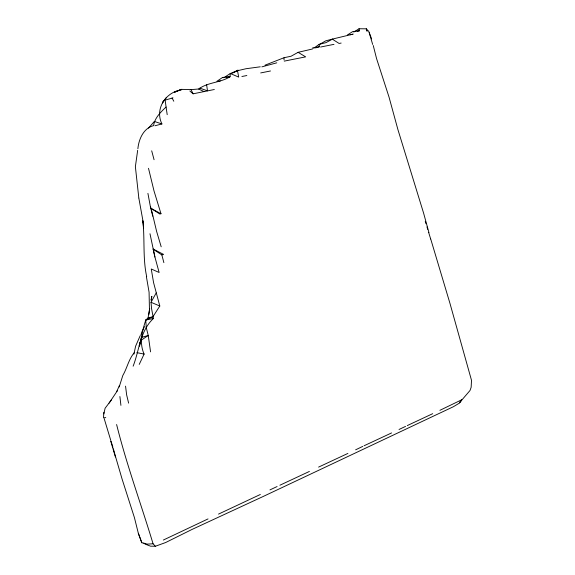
<?xml version="1.0" encoding="UTF-8"?>
<svg xmlns="http://www.w3.org/2000/svg" width="575" height="575" viewBox="0 0 575 575"><rect width="100%" height="100%" fill="white"/><g stroke="black" fill="none" stroke-linecap="round" stroke-linejoin="round"><path stroke-width="0.86" d="M284.036 59.958L284.05 57.716L291.072 56.235L298.102 52.325L312.512 48.983M103.838 413.871L105.103 408.236L111.356 400.013M139.236 364.399L144.109 354.078C139.013 342.75 142.212 331.214 145.777 320.052L148.062 317.925L152.921 316.76L159.8 306.015L153.568 282.613L151.261 268.992L159.124 272.485L154.912 257.011L149.989 233.745M156.192 292.927L151.017 302.292L151.556 308.603L153.424 318.478C139.883 331.171 139.466 350.074 133.127 366.189M149.493 311.7L149.076 292.208L146.395 276.647M103.874 412.282L103.493 417.824L105.771 417.601M151.369 299.834L151.764 296.377L151.146 300.157M148.868 314.547L149.68 308.38M313.806 48.199L319.147 44.354L325.967 42.636L332.652 39.028L353.294 34.069M151.167 300.042L151.764 296.377M148.062 317.925L149.601 309.07M119.183 386.975L122.82 375.475C127.204 367.957 128.685 359.052 134.536 352.382M137.662 150.348L135.377 166.692L138.812 197.908M133.917 354.128L135.614 346.179L140.135 335.8M137.885 148.745C138.755 139.258 143.484 128.167 153.597 125.63C154.603 118.004 160.713 112.096 166.074 107.022L165.162 100.1L172.974 97.879M139.545 346.085L141.536 337.079L139.236 345.877L141.069 339.868M140.882 335.211L141.745 332.178L144.454 326.629M154.934 125.767L161.913 123.956C154.546 108.783 165.715 92 181.722 89.757L181.484 89.355L174.556 92.23L181.484 89.355L191.029 89.628L198.648 89.01C207.985 82.096 220.383 82.865 230.065 76.727L230.28 73.499L237.525 70.718L245.985 68.734L260.245 66.808M116.718 391.532L119.456 385.451M165.291 99.396L163.357 101.02L162.452 102.918L166.513 97.347M109.07 403.168L117.422 390.662M439.904 410.32L461.696 399.783L459.403 403.104L453.366 406.733L263.055 496.541L192.1 529.402L165.672 542.52L155.372 546.25L150.542 546.178L145.188 544.13L143.829 543.037M461.696 399.783L459.461 402.787L469.998 390.518L471.148 387.313L471.507 380.319L449.909 303.19L430.725 239.042M148.501 128.11L154.344 121.447L161.913 123.956M216.926 81.283L222.575 77.453L230.065 76.727L226.557 77.287M141.148 340.22L148.249 335.469L146.237 327.498L145.777 320.052L152.921 316.76M224.638 77.244L230.28 73.499L238.675 77.093L237.525 70.718L232.99 72.809M347.365 35.003L352.64 31.625L359.598 30.719L359.044 28.75L366.275 28.829L368.805 31.388L372.679 44.44M353.783 32.085L359.044 28.75M319.549 44.412L325.752 40.839L332.652 39.028M232.207 73.126L238.028 70.057M309.393 471.442L279.888 485.228M260.338 494.478L218.507 514.107M355.637 449.808L362.782 446.38M432.702 413.684L407.265 425.586M399.028 429.475L405.562 426.384M269.963 489.893L277.092 486.543M318.586 467.108L347.904 453.416M391.582 432.939L364.068 445.762M163.336 540.047L208.028 518.923M284.05 57.716L264.982 65.198M315.517 47.941L319.477 46.719L319.147 44.354M261.884 66.858L276.776 62.826M141.234 337.482L148.249 335.469L150.564 351.864M357.14 31.409L359.598 30.719M154.912 257.011L153.18 249.227L161.834 254.897L163.595 254.416L153.094 249.011M148.501 168.303L154.007 190.929L160.986 213.735L159.814 214.015L151.139 208.459L150.427 206.892L147.919 193.365M350.038 34.766L352.619 34.22M320.591 47.028L333.982 44.354M284.251 61.123L305.656 56.86L298.102 52.325M145.777 320.052L153.424 318.478M189.843 90.994L193.107 93.818L214.331 89.506M217.86 81.434L220.326 80.938M270.494 70.977L260.683 72.932M241.888 76.489L246.84 75.541M312.477 47.998L319.477 46.719M341.147 43.068L339.077 43.441L332.609 39.337M155.372 546.25L153.065 543.792L147.293 544.115L141.817 542.75L138.323 533.255L134.421 517.608L122.108 479.126L115.532 456.622M222.575 77.453L223.927 77.711M136.879 352.647L144.109 354.078M199.906 88.155L207.496 90.836L206.626 84.762M151.017 302.292L159.8 306.015M198.648 89.01L204.017 91.569M160.986 213.735L151.139 208.459L156.637 231.481L161.187 246.783M172.062 97.994L173.794 101.243M191.029 89.628L193.107 93.818M369.222 32.617L371.637 38.92M138.323 533.255L141.817 542.75M153.065 543.792C141.076 504.009 126.622 464.895 116.61 424.522M110.752 440.313L104.19 418.607M110.989 441.09L112.916 447.271M367.087 31.474L366.275 28.829L366.735 30.346M425.263 221.339L425.996 223.74M426.973 226.938L427.707 229.332M428.684 232.53L430.653 238.948M115.403 456.924L110.752 441.19M154.064 159.713L151.692 150.83M428.936 232.58L423.61 213.16L397.929 129.648L389.038 97.118L376.575 58.628L373.247 45.504M113.368 448.823L115.302 455.846M161.834 254.897L163.875 262.653M152.763 216.157L150.427 206.892M128.613 403.125L126.644 394.896L125.551 386.141M138.855 198.195L143.484 223.797M146.69 276.632C142.708 258.448 144.878 239.667 142.909 221.274M166.074 107.022L167.203 114.677M119.902 396.534L120.915 405.375M142.837 220.714L143.606 228.656"/></g></svg>
